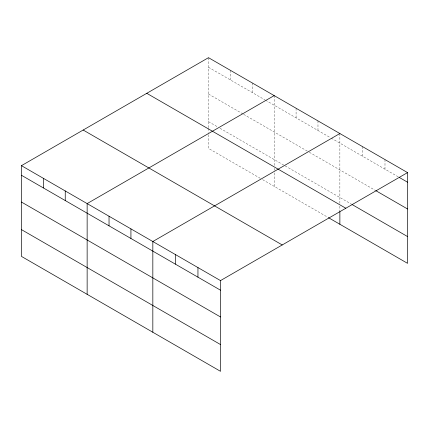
<?xml version="1.0" encoding="UTF-8"?>
<svg xmlns="http://www.w3.org/2000/svg" width="429" height="429" viewBox="0 0 429 429"><rect width="100%" height="100%" fill="white"/><g stroke="black" fill="none" stroke-linecap="round" stroke-linejoin="round"><path stroke-width="0.32" stroke-dasharray="2.15 1.61" d="M208.494 127.66L208.494 57.679M208.494 67.283L264.961 99.887M265.535 100.22L330.652 137.811M331.226 138.143L398.294 176.866M208.494 94.053L243.066 114.012M243.64 114.35L308.757 151.941M309.33 152.274L375.155 190.278M208.494 121.638L217.712 126.957M220.018 128.292L284.55 165.551M285.129 165.884L351.437 204.166M260.349 178.351L208.494 148.407L208.494 133.017M262.655 179.681L327.767 217.272M384.99 159.577L384.99 169.182M362.43 146.557L362.43 156.156M339.87 133.532L339.87 203.512M339.87 206.188L339.87 210.875M317.975 120.887L317.975 130.491M296.08 108.247L296.08 117.852M274.179 95.603L274.179 165.583M274.179 168.265L274.179 170.27M274.179 172.946L274.179 186.336M252.284 82.963L252.284 92.567M230.389 70.318L230.389 79.923M208.494 128.33L208.494 132.347"/><path stroke-width="0.64" d="M220.506 316.967L220.506 280.593L21.45 165.664L21.45 256.397L220.506 371.321L220.506 316.967L21.45 202.043M328.346 217.605L407.55 263.336L407.55 172.603L208.494 57.679L21.45 165.664M274.179 95.603L87.141 203.593L87.141 294.321M339.87 133.532L152.831 241.516L152.831 332.244M220.506 280.593L407.55 172.603M399.453 177.531L407.55 182.207M375.734 190.61L407.55 208.982M352.016 204.499L407.55 236.561M146.766 93.313L345.828 208.242M83.172 130.03L282.234 244.954M21.45 175.268L220.506 290.197M21.45 229.622L220.506 344.551M339.87 211.545L339.87 224.26M197.951 267.567L197.951 277.172M175.391 254.542L175.391 264.146M130.931 228.877L130.931 238.481M109.036 216.232L109.036 225.836M65.246 190.948L65.246 200.552M43.345 178.308L43.345 187.913"/></g></svg>
